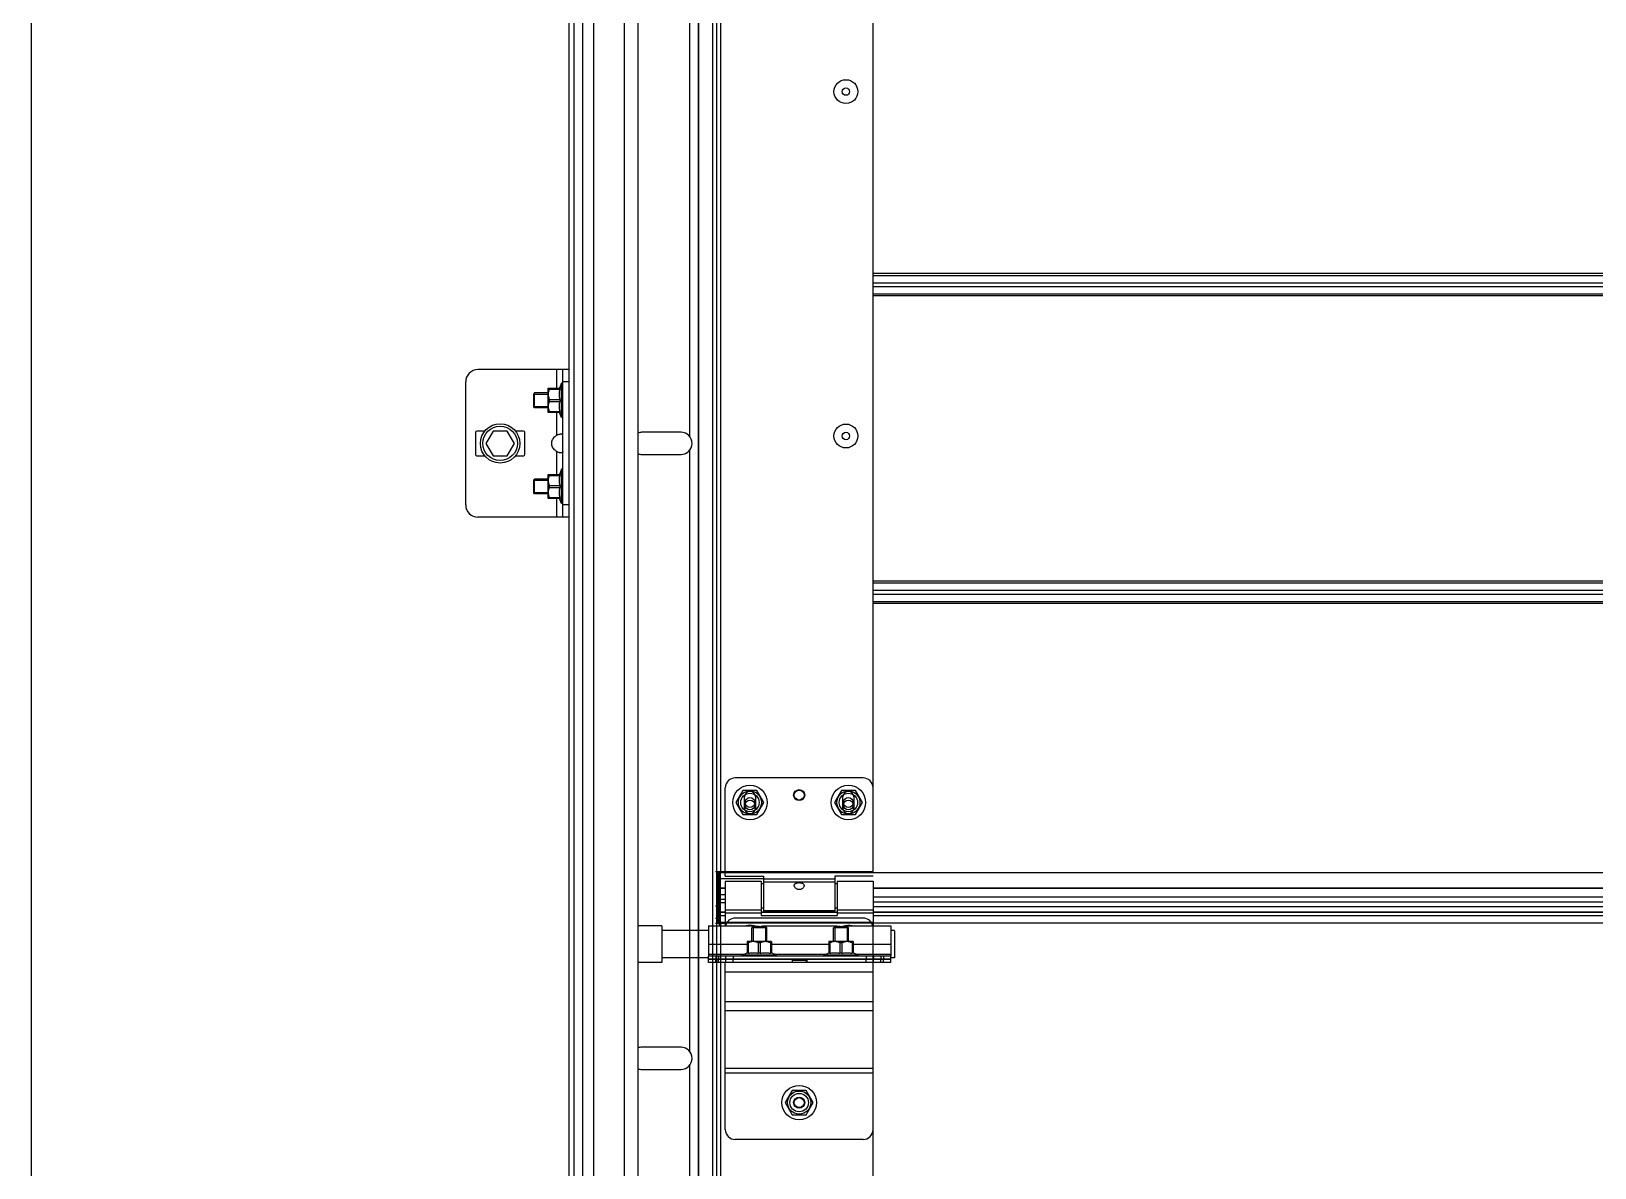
# Model space of a CAD drawing. Header units: millimetres. Extents: x 21899 to 38731, y -5425 to 3612.
# Drawn here: x 30925 to 31560, y 1924 to 2386 of the extents above; entities that cross this region are included whole.
import ezdxf

# ---------------------------------------------------------------- set-up
doc = ezdxf.new("R2010")
doc.units = ezdxf.units.MM

msp = doc.modelspace()

# ---------------------------------------------------------------- linework, layer by layer
at = {"color": 7, "linetype": 'Continuous'}
for p, q in [((30925.24, 3322), (30925.24, 1144.53)), ((31171.74, 3064.5), (31171.74, 1144.53)), ((31145.74, 3009.54), (31145.74, 1144.53)), ((31143.74, 1144.53), (31143.74, 2404.11)), ((31101.74, 2193.59), (31101.74, 2243.59)), ((31143.74, 2248.59), (31106.74, 2248.59)), ((31140.74, 2243.09), (31139.82, 2240.99)), ((31140.74, 2229.09), (31140.74, 2243.09)), ((31141.24, 2243.09), (31140.74, 2243.09)), ((31141.24, 2188.59), (31141.24, 2248.59)), ((31129.74, 2239.09), (31129.38, 2238.73)), ((31129.38, 2233.44), (31129.38, 2238.73)), ((31129.74, 2233.09), (31129.74, 2239.09)), ((31135.24, 2239.09), (31129.74, 2239.09)), ((31135.24, 2240.97), (31135.27, 2241)), ((31135.24, 2231.21), (31135.24, 2240.97)), ((31135.26, 2240.99), (31140.05, 2240.99)), ((31135.81, 2240.99), (31135.81, 2240.59)), ((31135.81, 2240.59), (31140.05, 2240.59)), ((31135.81, 2235.68), (31135.81, 2236.49)), ((31135.81, 2236.49), (31140.05, 2236.49)), ((31140.05, 2240.99), (31140.05, 2240.59)), ((31140.05, 2236.49), (31140.05, 2235.68)), ((31129.74, 2233.09), (31129.38, 2233.44)), ((31135.24, 2233.09), (31129.74, 2233.09)), ((31135.24, 2231.21), (31135.27, 2231.17)), ((31140.05, 2231.18), (31135.26, 2231.18)), ((31135.81, 2235.68), (31140.05, 2235.68)), ((31135.81, 2231.18), (31135.81, 2231.58)), ((31135.81, 2231.58), (31140.05, 2231.58)), ((31140.74, 2229.09), (31139.82, 2231.18)), ((31140.05, 2231.58), (31140.05, 2231.18)), ((31109.49, 2223.59), (31106.24, 2223.59)), ((31112.85, 2223.59), (31109.96, 2218.59)), ((31118.62, 2223.59), (31112.85, 2223.59)), ((31121.51, 2218.59), (31118.62, 2223.59)), ((31125.24, 2223.59), (31121.98, 2223.59)), ((31141.24, 2229.09), (31140.74, 2229.09)), ((31105.74, 2223.09), (31105.74, 2214.09)), ((31109.96, 2218.59), (31112.85, 2213.59)), ((31118.62, 2213.59), (31121.51, 2218.59)), ((31125.74, 2214.09), (31125.74, 2223.09)), ((31189.24, 2223.09), (31173.24, 2223.09)), ((31106.24, 2213.59), (31109.49, 2213.59)), ((31112.85, 2213.59), (31118.62, 2213.59)), ((31121.98, 2213.59), (31125.24, 2213.59)), ((31173.24, 2214.09), (31189.24, 2214.09)), ((31135.24, 2205.97), (31135.27, 2206)), ((31135.24, 2196.21), (31135.24, 2205.97)), ((31135.26, 2205.99), (31140.05, 2205.99)), ((31135.81, 2205.99), (31135.81, 2205.59)), ((31135.81, 2205.59), (31140.05, 2205.59)), ((31140.74, 2208.09), (31139.82, 2205.99)), ((31140.05, 2205.99), (31140.05, 2205.59)), ((31140.74, 2194.09), (31140.74, 2208.09)), ((31141.24, 2208.09), (31140.74, 2208.09)), ((31129.74, 2204.09), (31129.38, 2203.73)), ((31129.38, 2198.44), (31129.38, 2203.73)), ((31129.74, 2198.09), (31129.38, 2198.44)), ((31129.74, 2198.09), (31129.74, 2204.09)), ((31135.24, 2204.09), (31129.74, 2204.09)), ((31135.24, 2198.09), (31129.74, 2198.09)), ((31135.81, 2200.68), (31135.81, 2201.49)), ((31135.81, 2201.49), (31140.05, 2201.49)), ((31135.81, 2200.68), (31140.05, 2200.68)), ((31140.05, 2201.49), (31140.05, 2200.68)), ((31135.24, 2196.21), (31135.27, 2196.17)), ((31140.05, 2196.18), (31135.26, 2196.18)), ((31135.81, 2196.18), (31135.81, 2196.58)), ((31135.81, 2196.58), (31140.05, 2196.58)), ((31140.74, 2194.09), (31139.82, 2196.18)), ((31140.05, 2196.58), (31140.05, 2196.18)), ((31141.24, 2194.09), (31140.74, 2194.09)), ((31143.74, 2188.59), (31106.74, 2188.59)), ((31207.24, 2042.59), (31207.24, 2078.59)), ((31263.24, 2082.59), (31211.24, 2082.59)), ((31214.39, 2077.52), (31211.54, 2072.59)), ((31220.09, 2077.52), (31214.39, 2077.52)), ((31222.94, 2072.59), (31220.09, 2077.52)), ((31254.39, 2077.52), (31251.54, 2072.59)), ((31260.09, 2077.52), (31254.39, 2077.52)), ((31262.94, 2072.59), (31260.09, 2077.52)), ((31211.54, 2072.59), (31214.39, 2067.65)), ((31220.09, 2067.65), (31222.94, 2072.59)), ((31251.54, 2072.59), (31254.39, 2067.65)), ((31260.09, 2067.65), (31262.94, 2072.59)), ((31214.39, 2067.65), (31220.09, 2067.65)), ((31254.39, 2067.65), (31260.09, 2067.65)), ((31203.24, 2044.59), (31207.24, 2044.59)), ((31204.74, 2023.95), (31204.74, 2044.59)), ((31204.74, 2044.59), (31204.74, 2023.95)), ((31205.24, 2023.82), (31205.24, 2044.59)), ((31205.24, 2023.82), (31205.24, 2044.59)), ((31205.24, 2023.59), (31205.24, 2044.59)), ((31207.24, 2042.59), (31222.74, 2042.59)), ((31207.24, 2040.59), (31207.24, 2022.39)), ((31207.24, 2040.59), (31221.74, 2040.59)), ((31221.74, 2040.59), (31221.74, 2026.59)), ((31222.74, 2039.59), (31221.74, 2039.59)), ((31222.74, 2042.59), (31222.74, 2028.59)), ((31251.74, 2042.59), (31251.74, 2028.59)), ((31267.24, 2042.59), (31251.74, 2042.59)), ((31252.74, 2039.59), (31251.74, 2039.59)), ((31252.74, 2040.59), (31252.74, 2026.59)), ((31252.74, 2040.59), (31267.24, 2040.59)), ((31267.24, 2040.59), (31267.24, 2022.39)), ((31207.24, 2037.64), (31205.24, 2037.64)), ((31207.24, 2033.09), (31205.24, 2033.09)), ((31344.93, 2037.64), (31267.24, 2037.64)), ((32137.24, 2037.64), (31344.93, 2037.64)), ((31203.24, 2030.59), (31204.24, 2030.59)), ((31204.74, 2030.59), (31203.74, 2030.59)), ((31204.74, 2030.59), (31203.74, 2030.59)), ((31207.24, 2028.01), (31205.24, 2028.01)), ((31222.74, 2029.59), (31221.74, 2029.59)), ((31252.74, 2028.01), (31221.74, 2028.01)), ((31221.74, 2026.59), (31252.74, 2026.59)), ((31251.74, 2028.59), (31222.74, 2028.59)), ((31252.74, 2029.59), (31251.74, 2029.59)), ((31344.93, 2032.09), (31267.24, 2032.09)), ((31344.93, 2028.01), (31267.24, 2028.01)), ((32137.24, 2032.09), (31344.93, 2032.09)), ((32137.24, 2028.01), (31344.93, 2028.01)), ((31181.44, 2022.49), (31171.74, 2022.49)), ((31181.44, 2022.49), (31181.44, 2007.49)), ((31200.44, 2020.49), (31181.44, 2020.49)), ((31203.24, 2025.59), (31204.24, 2025.59)), ((31203.24, 2023.59), (31207.24, 2023.59)), ((31267.24, 2023.82), (31205.24, 2023.82)), ((31267.24, 2023.82), (31205.24, 2023.82)), ((31218.04, 2021.59), (31218.39, 2021.94)), ((31218.04, 2016.09), (31218.04, 2021.59)), ((31224.04, 2021.59), (31218.04, 2021.59)), ((31223.68, 2021.94), (31218.39, 2021.94)), ((31224.04, 2021.59), (31223.68, 2021.94)), ((31224.04, 2016.09), (31224.04, 2021.59)), ((31251.24, 2021.59), (31251.59, 2021.94)), ((31251.24, 2016.09), (31251.24, 2021.59)), ((31257.24, 2021.59), (31251.24, 2021.59)), ((31256.88, 2021.94), (31251.59, 2021.94)), ((31257.24, 2021.59), (31256.88, 2021.94)), ((31257.24, 2016.09), (31257.24, 2021.59)), ((31267.24, 2023.82), (31267.24, 2023.59)), ((31267.24, 2023.82), (31267.24, 2023.59)), ((31275.94, 2020.49), (31274.44, 2020.49)), ((31275.94, 2020.48), (31275.94, 2009.49)), ((31216.16, 2016.09), (31216.12, 2016.05)), ((31216.13, 2016.06), (31216.13, 2011.27)), ((31216.53, 2015.52), (31216.13, 2015.52)), ((31225.92, 2016.09), (31216.16, 2016.09)), ((31216.53, 2015.52), (31216.53, 2011.27)), ((31220.63, 2015.52), (31220.63, 2011.27)), ((31221.44, 2015.52), (31220.63, 2015.52)), ((31221.44, 2015.52), (31221.44, 2011.27)), ((31225.54, 2015.52), (31225.54, 2011.27)), ((31225.54, 2015.52), (31225.94, 2015.52)), ((31225.92, 2016.09), (31225.95, 2016.05)), ((31225.94, 2016.06), (31225.94, 2011.27)), ((31249.36, 2016.09), (31249.32, 2016.05)), ((31249.33, 2016.06), (31249.33, 2011.27)), ((31249.73, 2015.52), (31249.33, 2015.52)), ((31259.12, 2016.09), (31249.36, 2016.09)), ((31249.73, 2015.52), (31249.73, 2011.27)), ((31253.83, 2015.52), (31253.83, 2011.27)), ((31254.64, 2015.52), (31253.83, 2015.52)), ((31254.64, 2015.52), (31254.64, 2011.27)), ((31258.74, 2015.52), (31258.74, 2011.27)), ((31258.74, 2015.52), (31259.14, 2015.52)), ((31259.12, 2016.09), (31259.15, 2016.05)), ((31259.14, 2016.06), (31259.14, 2011.27)), ((31181.44, 2007.49), (31171.74, 2007.49)), ((31200.44, 2009.49), (31181.44, 2009.49)), ((31200.44, 2007.59), (31200.44, 2010.09)), ((31274.44, 2008.89), (31200.44, 2008.89)), ((31234.39, 2008.79), (31200.44, 2008.79)), ((31207.44, 2008.89), (31207.44, 2010.09)), ((31207.44, 2007.59), (31207.44, 2008.79)), ((31214.04, 2010.59), (31216.13, 2011.51)), ((31214.04, 2010.09), (31214.04, 2010.59)), ((31228.04, 2010.59), (31214.04, 2010.59)), ((31216.53, 2011.27), (31216.13, 2011.27)), ((31218.04, 2008.79), (31218.04, 2008.89)), ((31221.44, 2011.27), (31220.63, 2011.27)), ((31224.04, 2008.79), (31224.04, 2008.89)), ((31225.94, 2011.27), (31225.54, 2011.27)), ((31228.04, 2010.59), (31225.94, 2011.51)), ((31228.04, 2010.09), (31228.04, 2010.59)), ((31234.39, 2008.79), (31234.39, 2008.89)), ((31240.49, 2007.59), (31240.49, 2008.89)), ((31274.44, 2008.79), (31240.49, 2008.79)), ((31247.24, 2010.59), (31249.33, 2011.51)), ((31247.24, 2010.09), (31247.24, 2010.59)), ((31261.24, 2010.59), (31247.24, 2010.59)), ((31249.73, 2011.27), (31249.33, 2011.27)), ((31251.24, 2008.79), (31251.24, 2008.89)), ((31254.64, 2011.27), (31253.83, 2011.27)), ((31257.24, 2008.79), (31257.24, 2008.89)), ((31259.14, 2011.27), (31258.74, 2011.27)), ((31261.24, 2010.59), (31259.14, 2011.51)), ((31261.24, 2010.09), (31261.24, 2010.59)), ((31267.44, 2010.09), (31267.44, 2008.89)), ((31267.44, 2007.59), (31267.44, 2008.79)), ((31274.44, 2007.59), (31274.44, 2010.09)), ((31275.94, 2009.49), (31274.44, 2009.49)), ((31189.24, 1973.09), (31173.24, 1973.09)), ((31173.24, 1964.09), (31189.24, 1964.09)), ((31234.39, 1955.52), (31231.54, 1950.59)), ((31231.54, 1950.59), (31234.39, 1945.65)), ((31240.09, 1955.52), (31234.39, 1955.52)), ((31242.94, 1950.59), (31240.09, 1955.52)), ((31240.09, 1945.65), (31242.94, 1950.59)), ((31234.39, 1945.65), (31240.09, 1945.65))]:
    msp.add_line(p, q, dxfattribs=at)
at = {"color": 9, "linetype": 'Continuous'}
for p, q in [((31196.18, 3064.5), (31196.18, 1144.53)), ((31196.33, 3064.5), (31196.33, 1144.53)), ((31202.06, 3064.5), (31202.06, 1144.53)), ((31153.61, 3055.17), (31153.61, 1144.53)), ((31166.08, 3055.17), (31166.08, 1144.53)), ((31149.24, 3011.61), (31149.24, 1144.53)), ((31205.24, 2523.59), (31205.24, 2044.59)), ((31192.74, 2465.76), (31192.74, 2221.41)), ((31344.93, 2287.61), (31267.24, 2287.61)), ((32262.43, 2287.61), (31344.93, 2287.61)), ((31267.24, 2286.83), (31344.93, 2286.83)), ((31267.24, 2283.86), (31344.93, 2283.86)), ((31267.24, 2282.31), (31344.93, 2282.31)), ((31344.93, 2286.83), (32262.43, 2286.83)), ((31344.93, 2283.86), (32262.43, 2283.86)), ((31344.93, 2282.31), (32262.43, 2282.31)), ((31267.24, 2279.34), (31344.93, 2279.34)), ((31344.93, 2278.56), (31267.24, 2278.56)), ((31344.93, 2279.34), (32262.43, 2279.34)), ((32262.43, 2278.56), (31344.93, 2278.56)), ((31138.74, 2240.99), (31138.74, 2248.59)), ((31143.74, 2243.59), (31141.24, 2243.59)), ((31138.74, 2221.88), (31138.74, 2231.18)), ((31138.74, 2205.99), (31138.74, 2215.29)), ((31192.74, 2215.76), (31192.74, 1971.41)), ((31138.74, 2188.59), (31138.74, 2196.18)), ((31143.74, 2193.59), (31141.24, 2193.59)), ((31344.93, 2162.61), (31267.24, 2162.61)), ((31267.24, 2161.83), (31344.93, 2161.83)), ((32262.43, 2162.61), (31344.93, 2162.61)), ((31344.93, 2161.83), (32262.43, 2161.83)), ((31267.24, 2158.86), (31344.93, 2158.86)), ((31267.24, 2157.31), (31344.93, 2157.31)), ((31267.24, 2154.34), (31344.93, 2154.34)), ((31344.93, 2153.56), (31267.24, 2153.56)), ((31344.93, 2158.86), (32262.43, 2158.86)), ((31344.93, 2157.31), (32262.43, 2157.31)), ((31344.93, 2154.34), (32262.43, 2154.34)), ((32262.43, 2153.56), (31344.93, 2153.56)), ((31344.93, 2044.01), (31205.24, 2044.01)), ((31207.24, 2044.01), (31205.24, 2044.01)), ((31222.74, 2041.58), (31205.24, 2041.58)), ((31251.74, 2041.43), (31222.74, 2041.43)), ((31251.74, 2040.21), (31222.74, 2040.21)), ((32137.24, 2044.01), (31344.93, 2044.01)), ((31204.74, 2037.59), (31204.74, 2022.39)), ((31207.24, 2037.73), (31205.24, 2037.73)), ((31207.24, 2035.09), (31205.24, 2035.09)), ((31344.93, 2037.73), (31267.24, 2037.73)), ((31344.93, 2034.09), (31267.24, 2034.09)), ((32137.24, 2037.73), (31344.93, 2037.73)), ((32137.24, 2034.09), (31344.93, 2034.09)), ((31205.24, 2031.9), (31207.24, 2031.9)), ((31205.24, 2027.97), (31207.24, 2027.97)), ((31205.24, 2026.59), (31207.24, 2026.59)), ((31207.24, 2028.96), (31221.74, 2028.96)), ((31207.24, 2027.75), (31221.74, 2027.75)), ((31221.74, 2027.97), (31252.74, 2027.97)), ((31221.74, 2026.59), (31252.74, 2026.59)), ((31252.74, 2028.96), (31267.24, 2028.96)), ((31252.74, 2027.75), (31267.24, 2027.75)), ((31267.24, 2030.3), (31344.93, 2030.3)), ((31267.24, 2027.97), (31344.93, 2027.97)), ((31267.24, 2026.59), (31344.93, 2026.59)), ((31344.93, 2030.3), (32137.24, 2030.3)), ((31344.93, 2027.97), (32137.24, 2027.97)), ((31344.93, 2026.59), (32137.24, 2026.59)), ((31205.24, 2023.68), (31207.24, 2023.68)), ((31205.24, 2023.59), (31205.24, 1544.59)), ((31267.24, 2023.68), (31344.93, 2023.68)), ((31344.93, 2023.68), (32137.24, 2023.68)), ((31200.44, 2014.99), (31216.13, 2014.99)), ((31225.94, 2014.99), (31249.33, 2014.99)), ((31259.14, 2014.99), (31274.44, 2014.99)), ((31200.44, 2010.89), (31214.72, 2010.89)), ((31203.44, 2010.09), (31203.44, 2008.89)), ((31203.44, 2007.59), (31203.44, 2008.79)), ((31204.44, 2010.09), (31204.44, 2008.89)), ((31204.44, 2007.59), (31204.44, 2008.79)), ((31210.44, 2010.09), (31210.44, 2008.89)), ((31210.44, 2007.59), (31210.44, 2008.79)), ((31227.35, 2010.89), (31247.92, 2010.89)), ((31240.09, 2008.36), (31234.39, 2008.36)), ((31260.55, 2010.89), (31274.44, 2010.89)), ((31264.44, 2010.09), (31264.44, 2008.89)), ((31264.44, 2007.59), (31264.44, 2008.79)), ((31270.44, 2010.09), (31270.44, 2008.89)), ((31270.44, 2007.59), (31270.44, 2008.79)), ((31271.44, 2010.09), (31271.44, 2008.89)), ((31271.44, 2007.59), (31271.44, 2008.79)), ((31267.24, 2003.59), (31207.24, 2003.59)), ((31267.24, 1991.59), (31207.24, 1991.59)), ((31267.24, 1987.84), (31207.24, 1987.84)), ((31192.74, 1965.76), (31192.74, 1721.41)), ((31267.24, 1964.46), (31207.24, 1964.46)), ((31267.24, 1962.59), (31207.24, 1962.59))]:
    msp.add_line(p, q, dxfattribs=at)
at = {"color": 3, "linetype": 'Continuous'}
for p, q in [((31203.74, 1441.84), (31203.74, 2815.83)), ((31267.24, 2044.59), (31267.24, 2523.59)), ((31214.99, 2070.34), (31214.99, 2074.84)), ((31214.99, 2070.34), (31214.99, 2074.84)), ((31219.49, 2074.84), (31219.49, 2070.34)), ((31219.49, 2074.84), (31219.49, 2070.34)), ((31254.99, 2070.34), (31254.99, 2074.84)), ((31254.99, 2070.34), (31254.99, 2074.84)), ((31259.49, 2074.84), (31259.49, 2070.34)), ((31259.49, 2074.84), (31259.49, 2070.34)), ((31203.74, 2044.59), (31267.24, 2044.59)), ((31203.74, 2044.59), (31267.24, 2044.59)), ((31204.24, 2044.59), (31204.24, 2023.59)), ((31205.24, 2037.59), (31204.24, 2037.59)), ((31200.44, 2022.39), (31200.44, 2010.09)), ((31200.44, 2022.39), (31218.94, 2022.39)), ((31267.24, 2023.59), (31205.24, 2023.59)), ((31267.24, 2023.59), (31205.24, 2023.59)), ((31263.24, 2025.59), (31211.24, 2025.59)), ((31222.94, 2022.39), (31251.94, 2022.39)), ((31255.94, 2022.39), (31274.44, 2022.39)), ((31267.24, 1544.59), (31267.24, 2023.59)), ((31274.44, 2022.39), (31274.44, 2010.09)), ((31274.44, 2010.09), (31200.44, 2010.09)), ((31207.14, 2007.59), (31200.44, 2007.59)), ((31207.24, 1939.59), (31207.24, 2007.59)), ((31274.44, 2007.59), (31207.24, 2007.59)), ((31234.39, 2008.79), (31234.39, 2007.59)), ((31240.09, 2008.79), (31234.39, 2008.79)), ((31240.09, 2008.79), (31240.09, 2007.59)), ((31267.24, 1939.59), (31267.24, 2007.59)), ((31263.24, 1935.59), (31211.24, 1935.59))]:
    msp.add_line(p, q, dxfattribs=at)
at = {"color": 2, "linetype": 'Continuous'}
for p, q in [((31129.38, 2238.59), (31135.24, 2238.59)), ((31129.38, 2233.59), (31135.24, 2233.59)), ((31129.38, 2203.59), (31135.24, 2203.59)), ((31129.38, 2198.59), (31135.24, 2198.59)), ((31218.54, 2021.94), (31218.54, 2016.09)), ((31223.54, 2021.94), (31223.54, 2016.09)), ((31251.74, 2021.94), (31251.74, 2016.09)), ((31256.74, 2021.94), (31256.74, 2016.09)), ((31218.54, 2008.89), (31218.54, 2008.79)), ((31223.54, 2008.89), (31223.54, 2008.79)), ((31251.74, 2008.89), (31251.74, 2008.79)), ((31256.74, 2008.89), (31256.74, 2008.79))]:
    msp.add_line(p, q, dxfattribs=at)
at = {"color": 7, "linetype": 'Continuous'}
for centre, radius in [((31256.24, 2361.59), 4.85), ((31256.24, 2361.59), 1.5), ((31115.74, 2218.59), 8), ((31115.74, 2218.59), 7), ((31256.24, 2221.59), 4.85), ((31256.24, 2221.59), 1.5), ((31217.24, 2072.59), 7), ((31237.24, 2075.59), 2), ((31257.24, 2072.59), 7), ((31217.24, 2072.59), 3.75), ((31217.24, 2072.59), 2), ((31217.24, 2071.59), 2), ((31257.24, 2072.59), 3.75), ((31257.24, 2072.59), 2), ((31257.24, 2071.59), 2), ((31237.24, 1950.59), 7), ((31237.24, 1950.59), 3.75), ((31237.24, 1950.59), 2)]:
    msp.add_circle(centre, radius, dxfattribs=at)
at = {"color": 9, "linetype": 'Continuous'}
for centre in [(31217.24, 2072.59), (31257.24, 2072.59), (31237.24, 1950.59)]:
    msp.add_circle(centre, 4.7, dxfattribs=at)
at = {"color": 3, "linetype": 'Continuous'}
for centre in [(31237.24, 2075.59), (31237.24, 1950.59)]:
    msp.add_circle(centre, 2.25, dxfattribs=at)
at = {"color": 7, "linetype": 'Continuous'}
for centre, radius, start, end in [((31106.74, 2243.59), 5, 90, 180), ((31106.24, 2223.09), 0.5, 90, 180), ((31125.24, 2223.09), 0.5, 0, 90), ((31173.24, 2218.59), 4.5, 90, 109.55064), ((31189.24, 2218.59), 4.5, 270, 90), ((31106.24, 2214.09), 0.5, 180, 270), ((31125.24, 2214.09), 0.5, 270, 0), ((31173.24, 2218.59), 4.5, 250.44936, 270), ((31106.74, 2193.59), 5, 180, 270), ((31211.24, 2078.59), 4, 90, 180), ((31263.24, 2078.59), 4, 0, 90), ((31217.24, 2015.59), 7, 75.96314, 102.99483), ((31257.24, 2015.59), 7, 77.00517, 109.37316), ((31173.24, 1968.59), 4.5, 90, 109.55064), ((31189.24, 1968.59), 4.5, 270, 90), ((31173.24, 1968.59), 4.5, 250.44936, 270)]:
    msp.add_arc(centre, radius, start, end, dxfattribs=at)
at = {"color": 3, "linetype": 'Continuous'}
for centre, radius, start, end in [((31217.24, 2074.84), 2.25, 0, 180), ((31217.24, 2074.84), 2.25, 0, 180), ((31257.24, 2074.84), 2.25, 0, 180), ((31257.24, 2074.84), 2.25, 0, 180), ((31217.24, 2070.34), 2.25, 180, 0), ((31217.24, 2070.34), 2.25, 180, 0), ((31257.24, 2070.34), 2.25, 180, 0), ((31257.24, 2070.34), 2.25, 180, 0), ((31211.24, 2021.59), 4, 90, 168.44976), ((31263.24, 2021.59), 4, 11.55024, 90), ((31211.24, 1939.59), 4, 180, 270), ((31263.24, 1939.59), 4, 270, 0)]:
    msp.add_arc(centre, radius, start, end, dxfattribs=at)
at = {"color": 7, "linetype": 'Continuous'}
for points, start_tangent, end_tangent in [([(31135.81, 2240.59), (31135.59, 2240.11), (31135.43, 2239.65), (31135.32, 2239.2), (31135.27, 2238.76), (31135.27, 2238.32), (31135.32, 2237.88), (31135.43, 2237.43), (31135.59, 2236.97), (31135.81, 2236.49)], (-0.44845, -0.893808), (0.44845, -0.893808)), ([(31140.05, 2236.49), (31139.95, 2237.01), (31139.88, 2237.52), (31139.83, 2238.03), (31139.82, 2238.54), (31139.83, 2239.05), (31139.88, 2239.56), (31139.95, 2240.07), (31140.05, 2240.59)], (-0.215516, 0.9765), (0.215516, 0.9765)), ([(31135.81, 2235.68), (31135.59, 2235.2), (31135.43, 2234.74), (31135.32, 2234.29), (31135.27, 2233.85), (31135.27, 2233.41), (31135.32, 2232.97), (31135.43, 2232.52), (31135.59, 2232.06), (31135.81, 2231.58)], (-0.44845, -0.893808), (0.44845, -0.893808)), ([(31140.05, 2231.58), (31139.95, 2232.1), (31139.88, 2232.61), (31139.83, 2233.12), (31139.82, 2233.63), (31139.83, 2234.14), (31139.88, 2234.65), (31139.95, 2235.16), (31140.05, 2235.68)], (-0.215516, 0.9765), (0.215516, 0.9765)), ([(31138.74, 2215.29), (31137.89, 2215.96), (31137.29, 2216.69), (31136.91, 2217.44), (31136.72, 2218.2), (31136.72, 2218.97), (31136.91, 2219.73), (31137.29, 2220.48), (31137.89, 2221.21), (31138.74, 2221.88)], (-0.836124, 0.548541), (0.836124, 0.548541)), ([(31138.74, 2221.88), (31139.2, 2222.14), (31139.67, 2222.31), (31140.11, 2222.4), (31140.5, 2222.44), (31140.82, 2222.4), (31141.06, 2222.31), (31141.19, 2222.14)], (0.836124, 0.548541), (0.404914, -0.914355)), ([(31141.19, 2215.03), (31141.06, 2214.86), (31140.82, 2214.77), (31140.5, 2214.73), (31140.11, 2214.77), (31139.67, 2214.86), (31139.2, 2215.03), (31138.74, 2215.29)], (-0.404896, -0.914363), (-0.836124, 0.548541)), ([(31141.24, 2215.29), (31141.19, 2215.03)], (0, -1), (-0.404896, -0.914363)), ([(31135.81, 2205.59), (31135.59, 2205.11), (31135.43, 2204.65), (31135.32, 2204.2), (31135.27, 2203.76), (31135.27, 2203.32), (31135.32, 2202.88), (31135.43, 2202.43), (31135.59, 2201.97), (31135.81, 2201.49)], (-0.44845, -0.893808), (0.44845, -0.893808)), ([(31140.05, 2201.49), (31139.95, 2202.01), (31139.88, 2202.52), (31139.83, 2203.03), (31139.82, 2203.54), (31139.83, 2204.05), (31139.88, 2204.56), (31139.95, 2205.07), (31140.05, 2205.59)], (-0.215516, 0.9765), (0.215516, 0.9765)), ([(31135.81, 2200.68), (31135.59, 2200.2), (31135.43, 2199.74), (31135.32, 2199.29), (31135.27, 2198.85), (31135.27, 2198.41), (31135.32, 2197.97), (31135.43, 2197.52), (31135.59, 2197.06), (31135.81, 2196.58)], (-0.44845, -0.893808), (0.44845, -0.893808)), ([(31140.05, 2196.58), (31139.95, 2197.1), (31139.88, 2197.61), (31139.83, 2198.12), (31139.82, 2198.63), (31139.83, 2199.14), (31139.88, 2199.65), (31139.95, 2200.16), (31140.05, 2200.68)], (-0.215516, 0.9765), (0.215516, 0.9765)), ([(31235.24, 2038.83), (31235.3, 2039.17), (31235.49, 2039.46), (31235.78, 2039.69), (31236.13, 2039.84), (31236.5, 2039.93), (31236.88, 2039.99), (31237.3, 2040), (31237.71, 2039.97), (31238.1, 2039.91), (31238.45, 2039.8), (31238.75, 2039.65), (31239, 2039.44), (31239.17, 2039.17), (31239.24, 2038.83)], (0, 1), (0, -1)), ([(31205.24, 2037.87), (31204.99, 2037.89), (31204.81, 2037.96), (31204.74, 2038.06)], (-1, 0), (0, 1)), ([(31205.24, 2037.87), (31204.99, 2037.89), (31204.81, 2037.96), (31204.74, 2038.06)], (-1, 0), (0, 1)), ([(31235.33, 2038.38), (31235.3, 2038.47), (31235.24, 2038.83)], (-0.374906, 0.927063), (0, 1)), ([(31239.14, 2038.37), (31239, 2038.12), (31238.73, 2037.78), (31238.39, 2037.51), (31238.02, 2037.32), (31237.63, 2037.21), (31237.2, 2037.17), (31236.77, 2037.22), (31236.37, 2037.36), (31236.01, 2037.56), (31235.7, 2037.82), (31235.46, 2038.13), (31235.33, 2038.38)], (-0.381296, -0.924453), (-0.374906, 0.927063)), ([(31239.24, 2038.83), (31239.18, 2038.48), (31239.14, 2038.37)], (0, -1), (-0.381296, -0.924453)), ([(31204.74, 2023.95), (31204.8, 2023.89), (31204.99, 2023.84), (31205.24, 2023.82)], (0, -1), (1, 0)), ([(31204.74, 2023.95), (31204.8, 2023.89), (31204.99, 2023.84), (31205.24, 2023.82)], (0, -1), (1, 0)), ([(31220.63, 2015.52), (31220.15, 2015.73), (31219.69, 2015.89), (31219.24, 2016), (31218.8, 2016.05), (31218.36, 2016.05), (31217.92, 2016), (31217.47, 2015.89), (31217.01, 2015.73), (31216.53, 2015.52)], (-0.893808, 0.44845), (-0.893808, -0.44845)), ([(31225.54, 2015.52), (31225.06, 2015.73), (31224.6, 2015.89), (31224.15, 2016), (31223.71, 2016.05), (31223.27, 2016.05), (31222.83, 2016), (31222.38, 2015.89), (31221.92, 2015.73), (31221.44, 2015.52)], (-0.893808, 0.44845), (-0.893808, -0.44845)), ([(31253.83, 2015.52), (31253.35, 2015.73), (31252.89, 2015.89), (31252.44, 2016), (31252, 2016.05), (31251.56, 2016.05), (31251.12, 2016), (31250.67, 2015.89), (31250.21, 2015.73), (31249.73, 2015.52)], (-0.893808, 0.44845), (-0.893808, -0.44845)), ([(31258.74, 2015.52), (31258.26, 2015.73), (31257.8, 2015.89), (31257.35, 2016), (31256.91, 2016.05), (31256.47, 2016.05), (31256.03, 2016), (31255.58, 2015.89), (31255.12, 2015.73), (31254.64, 2015.52)], (-0.893808, 0.44845), (-0.893808, -0.44845)), ([(31216.53, 2011.27), (31217.05, 2011.37), (31217.56, 2011.44), (31218.07, 2011.49), (31218.58, 2011.51), (31219.09, 2011.49), (31219.6, 2011.44), (31220.11, 2011.37), (31220.63, 2011.27)], (0.9765, 0.215516), (0.9765, -0.215516)), ([(31221.44, 2011.27), (31221.96, 2011.37), (31222.47, 2011.44), (31222.98, 2011.49), (31223.49, 2011.51), (31224, 2011.49), (31224.51, 2011.44), (31225.02, 2011.37), (31225.54, 2011.27)], (0.9765, 0.215516), (0.9765, -0.215516)), ([(31249.73, 2011.27), (31250.25, 2011.37), (31250.76, 2011.44), (31251.27, 2011.49), (31251.78, 2011.51), (31252.29, 2011.49), (31252.8, 2011.44), (31253.31, 2011.37), (31253.83, 2011.27)], (0.9765, 0.215516), (0.9765, -0.215516)), ([(31254.64, 2011.27), (31255.16, 2011.37), (31255.67, 2011.44), (31256.18, 2011.49), (31256.69, 2011.51), (31257.2, 2011.49), (31257.71, 2011.44), (31258.22, 2011.37), (31258.74, 2011.27)], (0.9765, 0.215516), (0.9765, -0.215516))]:
    msp.add_spline(points, degree=3, dxfattribs=dict(at, start_tangent=start_tangent, end_tangent=end_tangent))
at = {"color": 3, "linetype": 'Continuous'}
for points, start_tangent, end_tangent in [([(31204.67, 2023.61), (31204.18, 2023.68), (31203.85, 2023.8), (31203.74, 2023.95)], (-0.99525, 0.097347), (0, 1)), ([(31204.67, 2023.61), (31204.18, 2023.68), (31203.85, 2023.8), (31203.74, 2023.95)], (-0.99525, 0.097347), (0, 1)), ([(31204.74, 2023.6), (31204.67, 2023.61)], (-0.996579, 0.082649), (-0.99525, 0.097347)), ([(31204.74, 2023.6), (31204.67, 2023.61)], (-0.996579, 0.082649), (-0.99525, 0.097347)), ([(31205.24, 2023.59), (31204.74, 2023.6)], (-1, 0), (-0.996579, 0.082649)), ([(31205.24, 2023.59), (31204.74, 2023.6)], (-1, 0), (-0.996579, 0.082649)), ([(31218.94, 2022.39), (31218.95, 2022.38)], (-0.269295, -0.963058), (0.966761, -0.25568)), ([(31219.02, 2022.36), (31218.94, 2022.39)], (-0.967488, 0.252916), (-0.269211, -0.963081)), ([(31220.01, 2022.17), (31219.8, 2022.2), (31219.61, 2022.23), (31219.44, 2022.27), (31219.29, 2022.3), (31219.16, 2022.33), (31219.07, 2022.35), (31218.94, 2022.39), (31219.07, 2022.35), (31219.16, 2022.33), (31219.29, 2022.3), (31219.44, 2022.27), (31219.61, 2022.23), (31219.8, 2022.2)], (-0.991814, 0.127691), (0.987855, -0.155378)), ([(31219.61, 2022.23), (31219.44, 2022.27), (31219.29, 2022.3), (31219.16, 2022.33), (31219.07, 2022.35), (31218.94, 2022.39), (31219.07, 2022.35), (31219.16, 2022.33), (31219.29, 2022.3), (31219.44, 2022.27), (31219.61, 2022.23), (31219.8, 2022.2)], (-0.983603, 0.180346), (0.987855, -0.155378)), ([(31219.61, 2022.23), (31219.44, 2022.27), (31219.29, 2022.3), (31219.16, 2022.33), (31219.07, 2022.35), (31218.94, 2022.39), (31219.07, 2022.35), (31219.16, 2022.33), (31219.29, 2022.3)], (-0.983603, 0.180346), (0.975429, -0.220316)), ([(31219.07, 2022.35), (31219.02, 2022.36)], (-0.968495, 0.249032), (-0.967488, 0.252916)), ([(31220.15, 2022.15), (31220.01, 2022.17)], (-0.994049, 0.108934), (-0.991814, 0.127691)), ([(31220.46, 2022.13), (31220.15, 2022.15)], (-0.997809, 0.06616), (-0.994049, 0.108934)), ([(31220.94, 2022.11), (31220.46, 2022.13)], (-1, -0.000125), (-0.997809, 0.06616)), ([(31220.94, 2022.11), (31221.41, 2022.13)], (1, -0.000114), (0.997809, 0.066161)), ([(31221.41, 2022.13), (31221.71, 2022.15)], (0.997809, 0.066161), (0.994276, 0.106842)), ([(31221.71, 2022.15), (31221.86, 2022.17), (31222.07, 2022.2), (31222.26, 2022.23), (31222.43, 2022.27), (31222.58, 2022.3), (31222.71, 2022.33), (31222.81, 2022.35), (31222.92, 2022.38), (31222.81, 2022.35), (31222.71, 2022.33), (31222.58, 2022.3), (31222.43, 2022.27), (31222.26, 2022.23), (31222.07, 2022.2), (31221.86, 2022.17)], (0.994276, 0.106842), (-0.991806, -0.127754)), ([(31222.06, 2022.2), (31221.86, 2022.17)], (-0.988177, -0.153317), (-0.991806, -0.127754)), ([(31222.81, 2022.35), (31222.92, 2022.38), (31222.81, 2022.35), (31222.77, 2022.34)], (0.968529, 0.248901), (-0.970087, -0.242758)), ([(31222.81, 2022.35), (31222.84, 2022.36)], (0.968529, 0.248901), (0.967848, 0.251535)), ([(31222.84, 2022.36), (31222.92, 2022.38)], (0.967848, 0.251535), (0.258533, -0.966003)), ([(31251.94, 2022.39), (31251.95, 2022.38)], (-0.269295, -0.963058), (0.966761, -0.25568)), ([(31252.02, 2022.36), (31251.94, 2022.39)], (-0.967488, 0.252916), (-0.269211, -0.963081)), ([(31253.01, 2022.17), (31252.8, 2022.2), (31252.61, 2022.23), (31252.44, 2022.27), (31252.29, 2022.3), (31252.16, 2022.33), (31252.07, 2022.35), (31251.94, 2022.39), (31252.07, 2022.35), (31252.16, 2022.33), (31252.29, 2022.3), (31252.44, 2022.27), (31252.61, 2022.23), (31252.8, 2022.2)], (-0.991814, 0.127691), (0.987855, -0.155378)), ([(31252.61, 2022.23), (31252.44, 2022.27), (31252.29, 2022.3), (31252.16, 2022.33), (31252.07, 2022.35), (31251.94, 2022.39), (31252.07, 2022.35), (31252.16, 2022.33), (31252.29, 2022.3), (31252.44, 2022.27), (31252.61, 2022.23), (31252.8, 2022.2)], (-0.983603, 0.180346), (0.987855, -0.155378)), ([(31252.61, 2022.23), (31252.44, 2022.27), (31252.29, 2022.3), (31252.16, 2022.33), (31252.07, 2022.35), (31251.94, 2022.39), (31252.07, 2022.35), (31252.16, 2022.33), (31252.29, 2022.3)], (-0.983603, 0.180346), (0.975429, -0.220316)), ([(31252.07, 2022.35), (31252.02, 2022.36)], (-0.968495, 0.249032), (-0.967488, 0.252916)), ([(31253.15, 2022.15), (31253.01, 2022.17)], (-0.994049, 0.108934), (-0.991814, 0.127691)), ([(31253.46, 2022.13), (31253.15, 2022.15)], (-0.997809, 0.06616), (-0.994049, 0.108934)), ([(31253.94, 2022.11), (31253.46, 2022.13)], (-1, -0.000125), (-0.997809, 0.06616)), ([(31253.94, 2022.11), (31254.41, 2022.13)], (1, -0.000114), (0.997809, 0.066161)), ([(31254.41, 2022.13), (31254.71, 2022.15)], (0.997809, 0.066161), (0.994276, 0.106842)), ([(31254.71, 2022.15), (31254.86, 2022.17), (31255.07, 2022.2), (31255.26, 2022.23), (31255.43, 2022.27), (31255.58, 2022.3), (31255.71, 2022.33), (31255.81, 2022.35), (31255.92, 2022.38), (31255.81, 2022.35), (31255.71, 2022.33), (31255.58, 2022.3), (31255.43, 2022.27), (31255.26, 2022.23), (31255.07, 2022.2), (31254.86, 2022.17)], (0.994276, 0.106842), (-0.991806, -0.127754)), ([(31255.06, 2022.2), (31254.86, 2022.17)], (-0.988177, -0.153317), (-0.991806, -0.127754)), ([(31255.81, 2022.35), (31255.92, 2022.38), (31255.81, 2022.35), (31255.77, 2022.34)], (0.968529, 0.248901), (-0.970087, -0.242758)), ([(31255.81, 2022.35), (31255.84, 2022.36)], (0.968529, 0.248901), (0.967848, 0.251535)), ([(31255.84, 2022.36), (31255.92, 2022.38)], (0.967848, 0.251535), (0.258533, -0.966003))]:
    msp.add_spline(points, degree=3, dxfattribs=dict(at, start_tangent=start_tangent, end_tangent=end_tangent))

doc.saveas('drawing.dxf')
